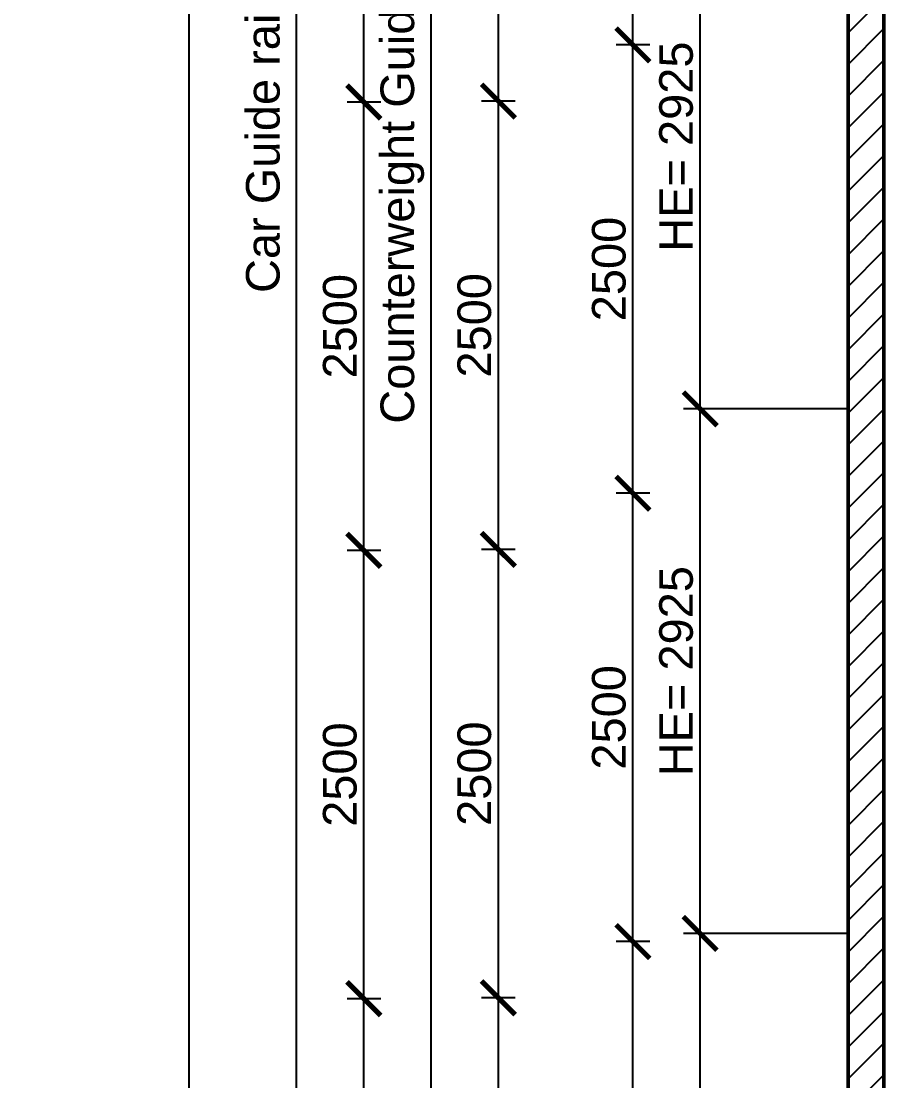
# Model space of a CAD drawing. Header units: millimetres. Extents: x -2854 to 202754, y -48725 to 27067.
# Drawn here: x 77356 to 82199, y -37394 to -31485 of the extents above; entities that cross this region are included whole.
import ezdxf

# ---------------------------------------------------------------- set-up
doc = ezdxf.new("R2010")
doc.units = ezdxf.units.MM
for name, color, linetype, lineweight in [('AM_5', 3, 'Continuous', 25), ('AM_8', 1, 'Continuous', 25), ('LDShaft-AM_0', 7, 'Continuous', 50), ('LDShaft-AM_5', 3, 'Continuous', 25)]:
    doc.layers.add(name, color=color, linetype=linetype, lineweight=lineweight)
doc.layers.add('AM_VIEWS', color=1, linetype='Continuous', lineweight=25, plot=False)
doc.styles.add('LD', font='ARIALUNI.ttf')
doc.dimstyles.new('LIFT', dxfattribs={"dimtxt": 2.5, "dimasz": 2.5, "dimexe": 1.25, "dimexo": 0, "dimgap": 0.5, "dimtad": 1, "dimdec": 0, "dimzin": 1, "dimdsep": 46, "dimtxsty": 'LD', "dimblk": 'ARCHTICK', "dimcen": 0, "dimdle": 1, "dimclrd": 3, "dimclre": 3, "dimclrt": 4, "dimadec": 0, "dimazin": 0, "dimtp": 0.1, "dimtm": 0.1, "dimtfac": 0.71, "dimtdec": 0, "dimtix": 1, "dimtmove": 0, "dimatfit": 3, "dimfxl": 1, "dimtolj": 1, "dimarcsym": 0})

# ---------------------------------------------------------------- blocks, each defined once
blk = doc.blocks.new('LD_20260610085845_0000000C')
at = {"layer": 'LDShaft-AM_0'}
for p, q in [((-1900, 24391), (-1900, 0)), ((-1700, 0), (-1700, 24191))]:
    blk.add_line(p, q, dxfattribs=at)
blk = doc.blocks.new('LD_20260610085845_000000B8')
at = {"layer": 'AM_8'}
for p, q in [((-1900, 9767.3), (-1700, 9967.3)), ((-1900, 9590.5), (-1700, 9790.5)), ((-1900, 9413.7), (-1700, 9613.7)), ((-1900, 9236.9), (-1700, 9436.9)), ((-1900, 9060.2), (-1700, 9260.2)), ((-1900, 8883.4), (-1700, 9083.4)), ((-1900, 8706.6), (-1700, 8906.6)), ((-1900, 8529.8), (-1700, 8729.8)), ((-1900, 8353), (-1700, 8553)), ((-1900, 8176.3), (-1700, 8376.3)), ((-1900, 7999.5), (-1700, 8199.5)), ((-1900, 7822.7), (-1700, 8022.7)), ((-1900, 7645.9), (-1700, 7845.9)), ((-1900, 7469.2), (-1700, 7669.2)), ((-1900, 7292.4), (-1700, 7492.4)), ((-1900, 7115.6), (-1700, 7315.6)), ((-1900, 6938.8), (-1700, 7138.8)), ((-1900, 6762.1), (-1700, 6962.1)), ((-1900, 6585.3), (-1700, 6785.3)), ((-1900, 6408.5), (-1700, 6608.5)), ((-1900, 6231.7), (-1700, 6431.7)), ((-1900, 6055), (-1700, 6255)), ((-1900, 5878.2), (-1700, 6078.2)), ((-1900, 5701.4), (-1700, 5901.4)), ((-1900, 5524.6), (-1700, 5724.6)), ((-1900, 5347.8), (-1700, 5547.8)), ((-1900, 5171.1), (-1700, 5371.1)), ((-1900, 4994.3), (-1700, 5194.3)), ((-1900, 4817.5), (-1700, 5017.5)), ((-1900, 4640.7), (-1700, 4840.7)), ((-1900, 4464), (-1700, 4664)), ((-1900, 4287.2), (-1700, 4487.2)), ((-1900, 4110.4), (-1700, 4310.4)), ((-1900, 3933.6), (-1700, 4133.6)), ((-1900, 3756.9), (-1700, 3956.9))]:
    blk.add_line(p, q, dxfattribs=at)
blk = doc.blocks.new('_ArchTick')
at = {"color": 0, "linetype": 'ByBlock', "const_width": 0.15}
blk.add_lwpolyline([(-0.5, -0.5), (0.5, 0.5)], dxfattribs=at)
blk = doc.blocks.new('*D2466')
at = {"layer": 'Defpoints', "color": 0, "transparency": 16777216}
for p in [(81141.8, -33646.9), (81966.8, -33646.9), (81966.8, -36571.9)]:
    blk.add_point(p, dxfattribs=at)
at = {"layer": 'LDShaft-AM_5', "color": 3, "lineweight": -2, "transparency": 16777216}
for p, q in [((81141.8, -36646.9), (81141.8, -33571.9)), ((81966.8, -33646.9), (81048.1, -33646.9)), ((81966.8, -36571.9), (81048.1, -36571.9))]:
    blk.add_line(p, q, dxfattribs=at)
at = {"layer": 'LDShaft-AM_5', "color": 3, "lineweight": -2, "transparency": 16777216, "xscale": 187.5, "yscale": 187.5, "zscale": 187.5}
for p, rotation in [((81141.8, -33646.9), 90), ((81141.8, -36571.9), 270)]:
    blk.add_blockref('_ArchTick', p, dxfattribs=dict(at, rotation=rotation))
at = {"layer": 'LDShaft-AM_5', "color": 4, "transparency": 16777216, "insert": (81008.5, -35109.4), "char_height": 187.5, "attachment_point": 5, "rotation": 90, "style": 'LD'}
blk.add_mtext('\\A1;HE= 2925', dxfattribs=at)
blk = doc.blocks.new('*D2469')
at = {"layer": 'Defpoints', "color": 0, "transparency": 16777216}
for p in [(81141.8, -36571.9), (81966.8, -36571.9), (81966.8, -40021.9)]:
    blk.add_point(p, dxfattribs=at)
at = {"layer": 'LDShaft-AM_5', "color": 3, "lineweight": -2, "transparency": 16777216}
for p, q in [((81141.8, -40096.9), (81141.8, -36496.9)), ((81966.8, -36571.9), (81048.1, -36571.9)), ((81966.8, -40021.9), (81048.1, -40021.9))]:
    blk.add_line(p, q, dxfattribs=at)
at = {"layer": 'LDShaft-AM_5', "color": 3, "lineweight": -2, "transparency": 16777216, "xscale": 187.5, "yscale": 187.5, "zscale": 187.5}
for p, rotation in [((81141.8, -36571.9), 90), ((81141.8, -40021.9), 270)]:
    blk.add_blockref('_ArchTick', p, dxfattribs=dict(at, rotation=rotation))
at = {"layer": 'LDShaft-AM_5', "color": 4, "transparency": 16777216, "insert": (81008.5, -38296.9), "char_height": 187.5, "attachment_point": 5, "rotation": 90, "style": 'LD'}
blk.add_mtext('\\A1;HE= 3450', dxfattribs=at)
blk = doc.blocks.new('*D2377')
at = {"layer": 'Defpoints', "color": 0, "transparency": 16777216}
for p in [(81141.8, -30721.9), (81966.8, -30721.9), (81966.8, -33646.9)]:
    blk.add_point(p, dxfattribs=at)
at = {"layer": 'LDShaft-AM_5', "color": 3, "lineweight": -2, "transparency": 16777216}
for p, q in [((81141.8, -33721.9), (81141.8, -30646.9)), ((81966.8, -30721.9), (81048.1, -30721.9)), ((81966.8, -33646.9), (81048.1, -33646.9))]:
    blk.add_line(p, q, dxfattribs=at)
at = {"layer": 'LDShaft-AM_5', "color": 3, "lineweight": -2, "transparency": 16777216, "xscale": 187.5, "yscale": 187.5, "zscale": 187.5}
for p, rotation in [((81141.8, -30721.9), 90), ((81141.8, -33646.9), 270)]:
    blk.add_blockref('_ArchTick', p, dxfattribs=dict(at, rotation=rotation))
at = {"layer": 'LDShaft-AM_5', "color": 4, "transparency": 16777216, "insert": (81008.5, -32184.4), "char_height": 187.5, "attachment_point": 5, "rotation": 90, "style": 'LD'}
blk.add_mtext('\\A1;HE= 2925', dxfattribs=at)
blk = doc.blocks.new('*D2379')
at = {"layer": 'Defpoints', "color": 0, "transparency": 16777216}
for p in [(80766.8, -29116.9), (80860.6, -29116.9), (80860.6, -31616.9)]:
    blk.add_point(p, dxfattribs=at)
at = {"layer": 'LDShaft-AM_5', "color": 3, "lineweight": -2, "transparency": 16777216}
for p, q in [((80766.8, -31691.9), (80766.8, -29041.9)), ((80860.6, -29116.9), (80673.1, -29116.9)), ((80860.6, -31616.9), (80673.1, -31616.9))]:
    blk.add_line(p, q, dxfattribs=at)
at = {"layer": 'LDShaft-AM_5', "color": 3, "lineweight": -2, "transparency": 16777216, "xscale": 187.5, "yscale": 187.5, "zscale": 187.5}
for p, rotation in [((80766.8, -29116.9), 90), ((80766.8, -31616.9), 270)]:
    blk.add_blockref('_ArchTick', p, dxfattribs=dict(at, rotation=rotation))
at = {"layer": 'LDShaft-AM_5', "color": 4, "transparency": 16777216, "insert": (80633.5, -30366.9), "char_height": 187.5, "attachment_point": 5, "rotation": 90, "style": 'LD'}
blk.add_mtext('\\A1;2500', dxfattribs=at)
blk = doc.blocks.new('*D2380')
at = {"layer": 'Defpoints', "color": 0, "transparency": 16777216}
for p in [(80766.8, -34116.9), (80860.6, -34116.9), (80860.6, -36616.9)]:
    blk.add_point(p, dxfattribs=at)
at = {"layer": 'LDShaft-AM_5', "color": 3, "lineweight": -2, "transparency": 16777216}
for p, q in [((80766.8, -36691.9), (80766.8, -34041.9)), ((80860.6, -34116.9), (80673.1, -34116.9)), ((80860.6, -36616.9), (80673.1, -36616.9))]:
    blk.add_line(p, q, dxfattribs=at)
at = {"layer": 'LDShaft-AM_5', "color": 3, "lineweight": -2, "transparency": 16777216, "xscale": 187.5, "yscale": 187.5, "zscale": 187.5}
for p, rotation in [((80766.8, -34116.9), 90), ((80766.8, -36616.9), 270)]:
    blk.add_blockref('_ArchTick', p, dxfattribs=dict(at, rotation=rotation))
at = {"layer": 'LDShaft-AM_5', "color": 4, "transparency": 16777216, "insert": (80633.5, -35366.9), "char_height": 187.5, "attachment_point": 5, "rotation": 90, "style": 'LD'}
blk.add_mtext('\\A1;2500', dxfattribs=at)
blk = doc.blocks.new('*D2382')
at = {"layer": 'Defpoints', "color": 0, "transparency": 16777216}
for p in [(80766.8, -31616.9), (80860.6, -31616.9), (80860.6, -34116.9)]:
    blk.add_point(p, dxfattribs=at)
at = {"layer": 'LDShaft-AM_5', "color": 3, "lineweight": -2, "transparency": 16777216}
for p, q in [((80766.8, -34191.9), (80766.8, -31541.9)), ((80860.6, -31616.9), (80673.1, -31616.9)), ((80860.6, -34116.9), (80673.1, -34116.9))]:
    blk.add_line(p, q, dxfattribs=at)
at = {"layer": 'LDShaft-AM_5', "color": 3, "lineweight": -2, "transparency": 16777216, "xscale": 187.5, "yscale": 187.5, "zscale": 187.5}
for p, rotation in [((80766.8, -31616.9), 90), ((80766.8, -34116.9), 270)]:
    blk.add_blockref('_ArchTick', p, dxfattribs=dict(at, rotation=rotation))
at = {"layer": 'LDShaft-AM_5', "color": 4, "transparency": 16777216, "insert": (80633.5, -32866.9), "char_height": 187.5, "attachment_point": 5, "rotation": 90, "style": 'LD'}
blk.add_mtext('\\A1;2500', dxfattribs=at)
blk = doc.blocks.new('*D2384')
at = {"layer": 'Defpoints', "color": 0, "transparency": 16777216}
for p in [(80766.8, -36616.9), (80860.6, -36616.9), (80860.6, -39116.9)]:
    blk.add_point(p, dxfattribs=at)
at = {"layer": 'LDShaft-AM_5', "color": 3, "lineweight": -2, "transparency": 16777216}
for p, q in [((80766.8, -39191.9), (80766.8, -36541.9)), ((80860.6, -36616.9), (80673.1, -36616.9)), ((80860.6, -39116.9), (80673.1, -39116.9))]:
    blk.add_line(p, q, dxfattribs=at)
at = {"layer": 'LDShaft-AM_5', "color": 3, "lineweight": -2, "transparency": 16777216, "xscale": 187.5, "yscale": 187.5, "zscale": 187.5}
for p, rotation in [((80766.8, -36616.9), 90), ((80766.8, -39116.9), 270)]:
    blk.add_blockref('_ArchTick', p, dxfattribs=dict(at, rotation=rotation))
at = {"layer": 'LDShaft-AM_5', "color": 4, "transparency": 16777216, "insert": (80633.5, -37866.9), "char_height": 187.5, "attachment_point": 5, "rotation": 90, "style": 'LD'}
blk.add_mtext('\\A1;2500\\H0.5x;\\S±25 ', dxfattribs=at)
blk = doc.blocks.new('*D2390')
at = {"layer": 'Defpoints', "color": 0, "transparency": 16777216}
for p in [(79266.8, -36935.9), (79360.6, -36935.9), (79360.6, -38790.9)]:
    blk.add_point(p, dxfattribs=at)
at = {"layer": 'LDShaft-AM_5', "color": 3, "lineweight": -2, "transparency": 16777216}
for p, q in [((79266.8, -38865.9), (79266.8, -36860.9)), ((79360.6, -36935.9), (79173.1, -36935.9)), ((79360.6, -38790.9), (79173.1, -38790.9))]:
    blk.add_line(p, q, dxfattribs=at)
at = {"layer": 'LDShaft-AM_5', "color": 3, "lineweight": -2, "transparency": 16777216, "xscale": 187.5, "yscale": 187.5, "zscale": 187.5}
for p, rotation in [((79266.8, -36935.9), 90), ((79266.8, -38790.9), 270)]:
    blk.add_blockref('_ArchTick', p, dxfattribs=dict(at, rotation=rotation))
at = {"layer": 'LDShaft-AM_5', "color": 4, "transparency": 16777216, "insert": (79133.5, -37863.4), "char_height": 187.5, "attachment_point": 5, "rotation": 90, "style": 'LD'}
blk.add_mtext('\\A1;1855', dxfattribs=at)
blk = doc.blocks.new('*D2392')
at = {"layer": 'Defpoints', "color": 0, "transparency": 16777216}
for p in [(79266.8, -34435.9), (79360.6, -34435.9), (79360.6, -36935.9)]:
    blk.add_point(p, dxfattribs=at)
at = {"layer": 'LDShaft-AM_5', "color": 3, "lineweight": -2, "transparency": 16777216}
for p, q in [((79266.8, -37010.9), (79266.8, -34360.9)), ((79360.6, -34435.9), (79173.1, -34435.9)), ((79360.6, -36935.9), (79173.1, -36935.9))]:
    blk.add_line(p, q, dxfattribs=at)
at = {"layer": 'LDShaft-AM_5', "color": 3, "lineweight": -2, "transparency": 16777216, "xscale": 187.5, "yscale": 187.5, "zscale": 187.5}
for p, rotation in [((79266.8, -34435.9), 90), ((79266.8, -36935.9), 270)]:
    blk.add_blockref('_ArchTick', p, dxfattribs=dict(at, rotation=rotation))
at = {"layer": 'LDShaft-AM_5', "color": 4, "transparency": 16777216, "insert": (79133.5, -35685.9), "char_height": 187.5, "attachment_point": 5, "rotation": 90, "style": 'LD'}
blk.add_mtext('\\A1;2500', dxfattribs=at)
blk = doc.blocks.new('*D2393')
at = {"layer": 'AM_5', "color": 3, "lineweight": -2, "transparency": 16777216}
for p, q in [((78891.8, -41365.9), (78891.8, -18294.9)), ((82951.8, -18369.9), (78798.1, -18369.9)), ((82951.8, -41290.9), (78798.1, -41290.9))]:
    blk.add_line(p, q, dxfattribs=at)
at = {"layer": 'Defpoints', "color": 0, "transparency": 16777216}
for p in [(78891.8, -18369.9), (82951.8, -18369.9), (82951.8, -41290.9)]:
    blk.add_point(p, dxfattribs=at)
at = {"layer": 'AM_5', "color": 3, "lineweight": -2, "transparency": 16777216, "xscale": 187.5, "yscale": 187.5, "zscale": 187.5}
for p, rotation in [((78891.8, -18369.9), 90), ((78891.8, -41290.9), 270)]:
    blk.add_blockref('_ArchTick', p, dxfattribs=dict(at, rotation=rotation))
at = {"layer": 'AM_5', "color": 4, "transparency": 16777216, "insert": (78731.5, -29830.4), "char_height": 187.5, "attachment_point": 5, "rotation": 90, "style": 'LD'}
blk.add_mtext('\\A1;Car Guide rail track length (T75-3/B 75/62/10) = 22921', dxfattribs=at)
blk = doc.blocks.new('*D2394')
at = {"layer": 'Defpoints', "color": 0, "transparency": 16777216}
for p in [(79266.8, -31935.9), (79360.6, -31935.9), (79360.6, -34435.9)]:
    blk.add_point(p, dxfattribs=at)
at = {"layer": 'LDShaft-AM_5', "color": 3, "lineweight": -2, "transparency": 16777216}
for p, q in [((79266.8, -34510.9), (79266.8, -31860.9)), ((79360.6, -31935.9), (79173.1, -31935.9)), ((79360.6, -34435.9), (79173.1, -34435.9))]:
    blk.add_line(p, q, dxfattribs=at)
at = {"layer": 'LDShaft-AM_5', "color": 3, "lineweight": -2, "transparency": 16777216, "xscale": 187.5, "yscale": 187.5, "zscale": 187.5}
for p, rotation in [((79266.8, -31935.9), 90), ((79266.8, -34435.9), 270)]:
    blk.add_blockref('_ArchTick', p, dxfattribs=dict(at, rotation=rotation))
at = {"layer": 'LDShaft-AM_5', "color": 4, "transparency": 16777216, "insert": (79133.5, -33185.9), "char_height": 187.5, "attachment_point": 5, "rotation": 90, "style": 'LD'}
blk.add_mtext('\\A1;2500', dxfattribs=at)
blk = doc.blocks.new('*D2395')
at = {"layer": 'Defpoints', "color": 0, "transparency": 16777216}
for p in [(79266.8, -29435.9), (79360.6, -29435.9), (79360.6, -31935.9)]:
    blk.add_point(p, dxfattribs=at)
at = {"layer": 'LDShaft-AM_5', "color": 3, "lineweight": -2, "transparency": 16777216}
for p, q in [((79266.8, -32010.9), (79266.8, -29360.9)), ((79360.6, -29435.9), (79173.1, -29435.9)), ((79360.6, -31935.9), (79173.1, -31935.9))]:
    blk.add_line(p, q, dxfattribs=at)
at = {"layer": 'LDShaft-AM_5', "color": 3, "lineweight": -2, "transparency": 16777216, "xscale": 187.5, "yscale": 187.5, "zscale": 187.5}
for p, rotation in [((79266.8, -29435.9), 90), ((79266.8, -31935.9), 270)]:
    blk.add_blockref('_ArchTick', p, dxfattribs=dict(at, rotation=rotation))
at = {"layer": 'LDShaft-AM_5', "color": 4, "transparency": 16777216, "insert": (79133.5, -30685.9), "char_height": 187.5, "attachment_point": 5, "rotation": 90, "style": 'LD'}
blk.add_mtext('\\A1;2500', dxfattribs=at)
blk = doc.blocks.new('*D2410')
at = {"layer": 'Defpoints', "color": 0, "transparency": 16777216}
for p in [(80016.8, -31930.9), (80110.6, -31930.9), (80110.6, -34430.9)]:
    blk.add_point(p, dxfattribs=at)
at = {"layer": 'LDShaft-AM_5', "color": 3, "lineweight": -2, "transparency": 16777216}
for p, q in [((80016.8, -34505.9), (80016.8, -31855.9)), ((80110.6, -31930.9), (79923.1, -31930.9)), ((80110.6, -34430.9), (79923.1, -34430.9))]:
    blk.add_line(p, q, dxfattribs=at)
at = {"layer": 'LDShaft-AM_5', "color": 3, "lineweight": -2, "transparency": 16777216, "xscale": 187.5, "yscale": 187.5, "zscale": 187.5}
for p, rotation in [((80016.8, -31930.9), 90), ((80016.8, -34430.9), 270)]:
    blk.add_blockref('_ArchTick', p, dxfattribs=dict(at, rotation=rotation))
at = {"layer": 'LDShaft-AM_5', "color": 4, "transparency": 16777216, "insert": (79883.5, -33180.9), "char_height": 187.5, "attachment_point": 5, "rotation": 90, "style": 'LD'}
blk.add_mtext('\\A1;2500', dxfattribs=at)
blk = doc.blocks.new('*D2411')
at = {"layer": 'AM_5', "color": 3, "lineweight": -2, "transparency": 16777216}
for p, q in [((79641.8, -41365.9), (79641.8, -18485.9)), ((83505.8, -18560.9), (79548.1, -18560.9)), ((83505.8, -41290.9), (79548.1, -41290.9))]:
    blk.add_line(p, q, dxfattribs=at)
at = {"layer": 'Defpoints', "color": 0, "transparency": 16777216}
for p in [(79641.8, -18560.9), (83505.8, -18560.9), (83505.8, -41290.9)]:
    blk.add_point(p, dxfattribs=at)
at = {"layer": 'AM_5', "color": 3, "lineweight": -2, "transparency": 16777216, "xscale": 187.5, "yscale": 187.5, "zscale": 187.5}
for p, rotation in [((79641.8, -18560.9), 90), ((79641.8, -41290.9), 270)]:
    blk.add_blockref('_ArchTick', p, dxfattribs=dict(at, rotation=rotation))
at = {"layer": 'AM_5', "color": 4, "transparency": 16777216, "insert": (79481.5, -29925.9), "char_height": 187.5, "attachment_point": 5, "rotation": 90, "style": 'LD'}
blk.add_mtext('\\A1;Counterweight Guide rail track length (T75-3/B 75/62/10) = 22730', dxfattribs=at)
blk = doc.blocks.new('*D2412')
at = {"layer": 'Defpoints', "color": 0, "transparency": 16777216}
for p in [(80016.8, -29430.9), (80110.6, -29430.9), (80110.6, -31930.9)]:
    blk.add_point(p, dxfattribs=at)
at = {"layer": 'LDShaft-AM_5', "color": 3, "lineweight": -2, "transparency": 16777216}
for p, q in [((80016.8, -32005.9), (80016.8, -29355.9)), ((80110.6, -29430.9), (79923.1, -29430.9)), ((80110.6, -31930.9), (79923.1, -31930.9))]:
    blk.add_line(p, q, dxfattribs=at)
at = {"layer": 'LDShaft-AM_5', "color": 3, "lineweight": -2, "transparency": 16777216, "xscale": 187.5, "yscale": 187.5, "zscale": 187.5}
for p, rotation in [((80016.8, -29430.9), 90), ((80016.8, -31930.9), 270)]:
    blk.add_blockref('_ArchTick', p, dxfattribs=dict(at, rotation=rotation))
at = {"layer": 'LDShaft-AM_5', "color": 4, "transparency": 16777216, "insert": (79883.5, -30680.9), "char_height": 187.5, "attachment_point": 5, "rotation": 90, "style": 'LD'}
blk.add_mtext('\\A1;2500', dxfattribs=at)
blk = doc.blocks.new('*D2416')
at = {"layer": 'Defpoints', "color": 0, "transparency": 16777216}
for p in [(80016.8, -36930.9), (80110.6, -36930.9), (80110.6, -38790.9)]:
    blk.add_point(p, dxfattribs=at)
at = {"layer": 'LDShaft-AM_5', "color": 3, "lineweight": -2, "transparency": 16777216}
for p, q in [((80016.8, -38865.9), (80016.8, -36855.9)), ((80110.6, -36930.9), (79923.1, -36930.9)), ((80110.6, -38790.9), (79923.1, -38790.9))]:
    blk.add_line(p, q, dxfattribs=at)
at = {"layer": 'LDShaft-AM_5', "color": 3, "lineweight": -2, "transparency": 16777216, "xscale": 187.5, "yscale": 187.5, "zscale": 187.5}
for p, rotation in [((80016.8, -36930.9), 90), ((80016.8, -38790.9), 270)]:
    blk.add_blockref('_ArchTick', p, dxfattribs=dict(at, rotation=rotation))
at = {"layer": 'LDShaft-AM_5', "color": 4, "transparency": 16777216, "insert": (79883.5, -37860.9), "char_height": 187.5, "attachment_point": 5, "rotation": 90, "style": 'LD'}
blk.add_mtext('\\A1;1860', dxfattribs=at)
blk = doc.blocks.new('*D2417')
at = {"layer": 'Defpoints', "color": 0, "transparency": 16777216}
for p in [(80016.8, -34430.9), (80110.6, -34430.9), (80110.6, -36930.9)]:
    blk.add_point(p, dxfattribs=at)
at = {"layer": 'LDShaft-AM_5', "color": 3, "lineweight": -2, "transparency": 16777216}
for p, q in [((80016.8, -37005.9), (80016.8, -34355.9)), ((80110.6, -34430.9), (79923.1, -34430.9)), ((80110.6, -36930.9), (79923.1, -36930.9))]:
    blk.add_line(p, q, dxfattribs=at)
at = {"layer": 'LDShaft-AM_5', "color": 3, "lineweight": -2, "transparency": 16777216, "xscale": 187.5, "yscale": 187.5, "zscale": 187.5}
for p, rotation in [((80016.8, -34430.9), 90), ((80016.8, -36930.9), 270)]:
    blk.add_blockref('_ArchTick', p, dxfattribs=dict(at, rotation=rotation))
at = {"layer": 'LDShaft-AM_5', "color": 4, "transparency": 16777216, "insert": (79883.5, -35680.9), "char_height": 187.5, "attachment_point": 5, "rotation": 90, "style": 'LD'}
blk.add_mtext('\\A1;2500', dxfattribs=at)

msp = doc.modelspace()

# ---------------------------------------------------------------- linework, layer by layer
at = {"layer": 'AM_VIEWS'}
msp.add_lwpolyline([(78291.8, -15800.9), (86385.6, -15800.9), (86385.6, -43308.8), (78291.8, -43308.8)], close=True, dxfattribs=at)

# ---------------------------------------------------------------- block references
for name in ['LD_20260610085845_0000000C', 'LD_20260610085845_000000B8']:
    msp.add_blockref(name, (83866.8, -41316.9))

# ---------------------------------------------------------------- dimensions: what is measured, and where the dimension line sits
at = {"layer": 'AM_5'}
for base, p1, p2, text, picture, middle in [((78891.8, -18369.9), (82951.8, -41290.9), (82951.8, -18369.9), 'Car Guide rail track length (T75-3/B 75/62/10) = <>', '*D2393', (78731.5, -29830.4)), ((79641.8, -18560.9), (83505.8, -41290.9), (83505.8, -18560.9), 'Counterweight Guide rail track length (T75-3/B 75/62/10) = <>', '*D2411', (79481.5, -29925.9))]:
    dim = msp.add_linear_dim(base=base, p1=p1, p2=p2, angle=90, text=text, dimstyle='LIFT', override={"dimscale": 75, "dimtxt": 2.5, "dimtix": 1}, dxfattribs=at)
    dim.commit()
    dim.dimension.update_dxf_attribs({"geometry": picture, "text_midpoint": middle})
at = {"layer": 'LDShaft-AM_5'}
for base, p1, p2, picture, middle in [((80766.8, -29116.9), (80860.6, -31616.9), (80860.6, -29116.9), '*D2379', (80633.5, -30366.9)), ((79266.8, -29435.9), (79360.6, -31935.9), (79360.6, -29435.9), '*D2395', (79133.5, -30685.9)), ((80016.8, -29430.9), (80110.6, -31930.9), (80110.6, -29430.9), '*D2412', (79883.5, -30680.9)), ((80766.8, -31616.9), (80860.6, -34116.9), (80860.6, -31616.9), '*D2382', (80633.5, -32866.9)), ((79266.8, -31935.9), (79360.6, -34435.9), (79360.6, -31935.9), '*D2394', (79133.5, -33185.9)), ((80016.8, -31930.9), (80110.6, -34430.9), (80110.6, -31930.9), '*D2410', (79883.5, -33180.9)), ((80766.8, -34116.9), (80860.6, -36616.9), (80860.6, -34116.9), '*D2380', (80633.5, -35366.9)), ((80016.8, -34430.9), (80110.6, -36930.9), (80110.6, -34430.9), '*D2417', (79883.5, -35680.9)), ((79266.8, -34435.9), (79360.6, -36935.9), (79360.6, -34435.9), '*D2392', (79133.5, -35685.9)), ((79266.8, -36935.9), (79360.6, -38790.9), (79360.6, -36935.9), '*D2390', (79133.5, -37863.4)), ((80016.8, -36930.9), (80110.6, -38790.9), (80110.6, -36930.9), '*D2416', (79883.5, -37860.9))]:
    dim = msp.add_linear_dim(base=base, p1=p1, p2=p2, angle=90, dimstyle='LIFT', override={"dimscale": 75, "dimtxt": 2.5, "dimtix": 1}, dxfattribs=at)
    dim.commit()
    dim.dimension.update_dxf_attribs({"geometry": picture, "text_midpoint": middle})
for base, p1, p2, text, picture, middle in [((81141.8, -30721.9), (81966.8, -33646.9), (81966.8, -30721.9), 'HE= <>', '*D2377', (81008.5, -32184.4)), ((81141.8, -33646.9), (81966.8, -36571.9), (81966.8, -33646.9), 'HE= <>', '*D2466', (81008.5, -35109.4)), ((80766.8, -36616.9), (80860.6, -39116.9), (80860.6, -36616.9), '<>\\H0.5x;\\S±25 ', '*D2384', (80633.5, -37866.9)), ((81141.8, -36571.9), (81966.8, -40021.9), (81966.8, -36571.9), 'HE= <>', '*D2469', (81008.5, -38296.9))]:
    dim = msp.add_linear_dim(base=base, p1=p1, p2=p2, angle=90, text=text, dimstyle='LIFT', override={"dimscale": 75, "dimtxt": 2.5, "dimtix": 1}, dxfattribs=at)
    dim.commit()
    dim.dimension.update_dxf_attribs({"geometry": picture, "text_midpoint": middle})

doc.saveas('drawing.dxf')
